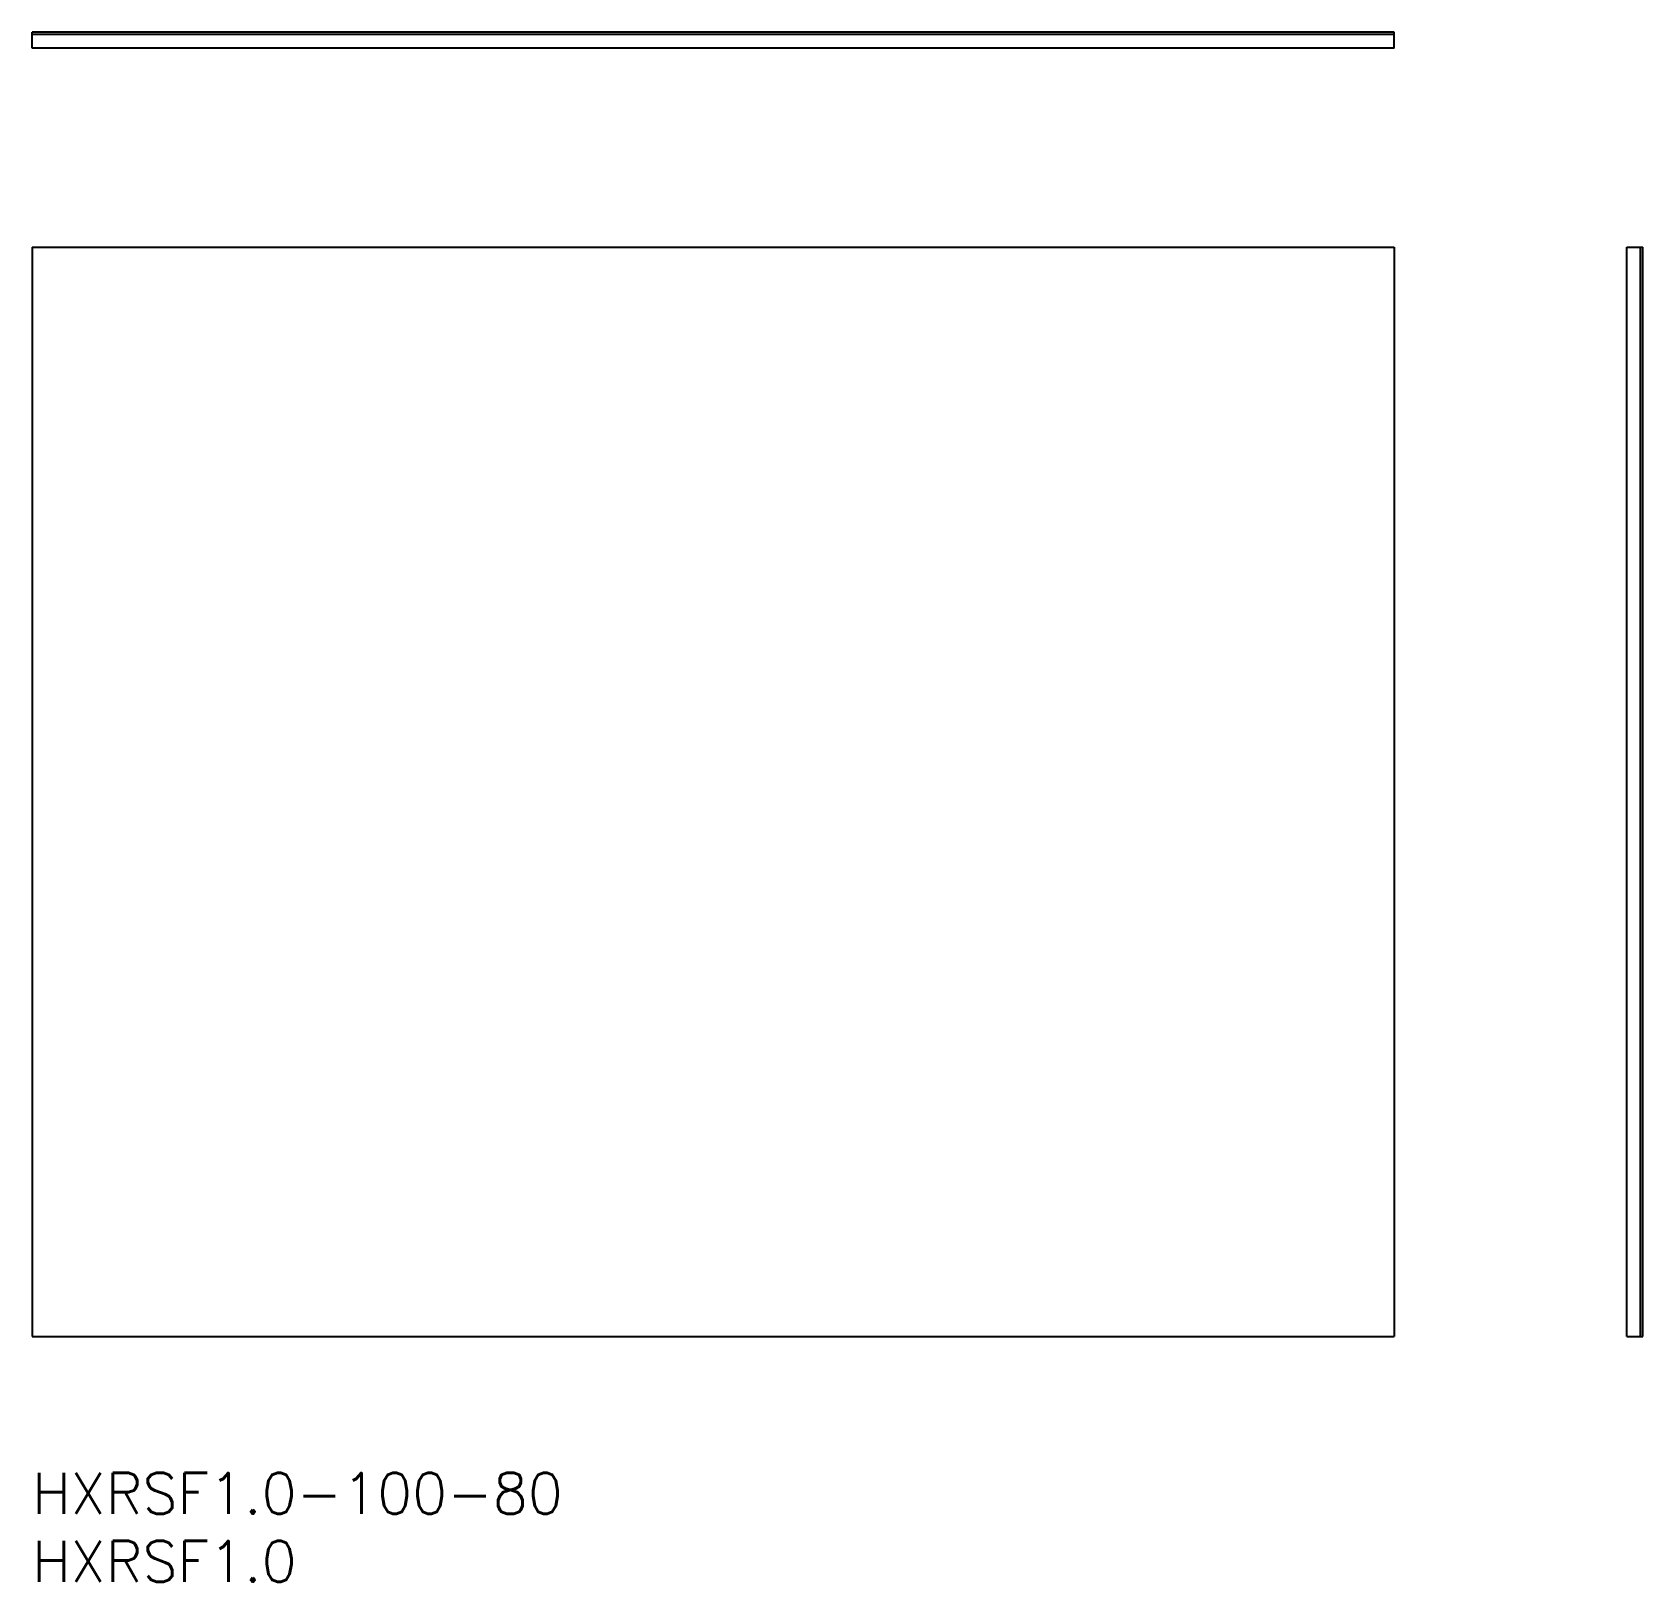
# Model space of a CAD drawing. Extents: x 0 to 118, y -8 to 106.
import ezdxf

# ---------------------------------------------------------------- set-up
doc = ezdxf.new("R2010")
doc.units = 0
doc.header["$LTSCALE"] = 0.5
doc.layers.add('MSM_CONTINUOUS', color=7, linetype='CONTINUOUS')
doc.layers.add('MSM_PART_NUMBER', color=7, linetype='CONTINUOUS')
doc.styles.get("Standard").update_dxf_attribs({"font": 'txt.shx', "height": 3, "bigfont": 'bigfont.shx'})

# ---------------------------------------------------------------- blocks, each defined once
blk = doc.blocks.new('*U10')
at = {"layer": 'MSM_PART_NUMBER'}
blk.add_text('HXRSF1.0-100-80', height=3, dxfattribs=at).set_placement((0, -3))
blk = doc.blocks.new('*U11')
at = {"layer": 'MSM_PART_NUMBER'}
blk.add_text('HXRSF1.0', height=3, dxfattribs=at).set_placement((0, -8))

msp = doc.modelspace()

# ---------------------------------------------------------------- linework, layer by layer
at = {"layer": 'MSM_CONTINUOUS'}
for p, q in [((0, 104.61), (0, 105.78)), ((100, 105.78), (0, 105.78)), ((100, 105.61), (0, 105.61)), ((100, 104.61), (100, 105.78)), ((100, 104.61), (0, 104.61)), ((0, 90), (0, 10)), ((0, 90), (100, 90)), ((100, 90), (100, 10)), ((117.08, 90), (118.25, 90)), ((117.08, 10), (117.08, 90)), ((118.08, 10), (118.08, 90)), ((118.25, 10), (118.25, 90)), ((0, 10), (100, 10)), ((117.08, 10), (118.25, 10))]:
    msp.add_line(p, q, dxfattribs=at)

# ---------------------------------------------------------------- block references
for name in ['*U10', '*U11']:
    msp.add_blockref(name, (0, 0), dxfattribs=at)

doc.saveas('drawing.dxf')
